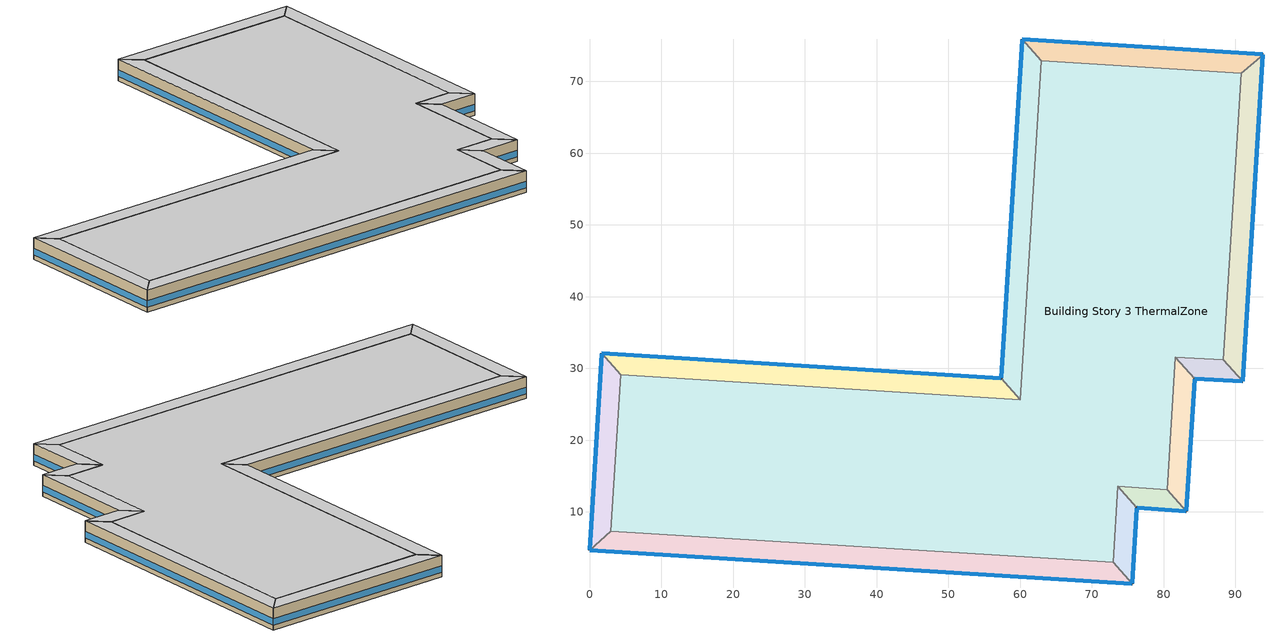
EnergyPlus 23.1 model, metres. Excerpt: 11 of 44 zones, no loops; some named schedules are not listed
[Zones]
Building Story 3 ThermalZone
 floor adiabatic (Typical Interior Floor): 90.86,71.1 88.35,31.19 81.66,31.53 80.51,13.11 73.64,13.55 72.97,3 3,7.31 4.32,29.1 60.01,25.66 62.93,72.85 z7.2
 wall adiabatic (Typical Interior Wall): 88.35,31.19 90.86,71.1 62.93,72.85 60.01,25.66 4.32,29.1 3,7.31 72.97,3 73.64,13.55 80.51,13.11 81.66,31.53 88.35,31.19 z7.2:10.8
 ceiling adiabatic (Typical Interior Ceiling): 62.93,72.85 60.01,25.66 4.32,29.1 3,7.31 72.97,3 73.64,13.55 80.51,13.11 81.66,31.53 88.35,31.19 90.86,71.1 z10.8
Building Story 3 ThermalZone 1
 floor adiabatic (Typical Interior Floor): 93.86,73.74 91.02,28.21 88.35,31.19 90.86,71.1 z7.2
 wall outside (Typical Insulated Steel Framed Exterior Wall R-12.99): 91.02,28.21 93.86,73.74 z7.2:10.8
 wall adiabatic (Typical Interior Wall): 93.86,73.74 90.86,71.1 88.35,31.19 91.02,28.21 z7.2:10.8
 window (U 0.55 SHGC 0.25): 91.02,28.24 93.86,73.72 z7.96:9.04
 ceiling adiabatic (Typical Interior Ceiling): 90.86,71.1 88.35,31.19 91.02,28.21 93.86,73.74 z10.8
Building Story 3 ThermalZone 10
 floor adiabatic (Typical Interior Ceiling): 60.29,75.85 93.86,73.74 90.86,71.1 62.93,72.85 z7.2
 wall outside (Typical Insulated Steel Framed Exterior Wall R-12.99): 93.86,73.74 60.29,75.85 z7.2:10.8
 wall adiabatic (Typical Interior Wall): 60.29,75.85 62.93,72.85 90.86,71.1 93.86,73.74 z7.2:10.8
 window (U 0.55 SHGC 0.25): 93.84,73.75 60.31,75.85 z7.96:9.04
 ceiling adiabatic (Typical Interior Ceiling): 62.93,72.85 90.86,71.1 93.86,73.74 60.29,75.85 z10.8
Building Story 3 ThermalZone 2
 floor adiabatic (Typical Interior Floor): 91.02,28.21 84.32,28.54 81.66,31.53 88.35,31.19 z7.2
 wall outside (Typical Insulated Steel Framed Exterior Wall R-12.99): 84.32,28.54 91.02,28.21 z7.2:10.8
 wall adiabatic (Typical Interior Wall): 91.02,28.21 88.35,31.19 81.66,31.53 84.32,28.54 z7.2:10.8
 window (U 0.55 SHGC 0.25): 84.34,28.54 90.99,28.21 z7.96:9.05
 ceiling adiabatic (Typical Interior Ceiling): 88.35,31.19 81.66,31.53 84.32,28.54 91.02,28.21 z10.8
Building Story 3 ThermalZone 3
 floor adiabatic (Typical Interior Ceiling): 84.32,28.54 83.15,10.11 80.51,13.11 81.66,31.53 z7.2
 wall outside (Typical Insulated Steel Framed Exterior Wall R-12.99): 83.15,10.11 84.32,28.54 z7.2:10.8
 wall adiabatic (Typical Interior Wall): 84.32,28.54 81.66,31.53 80.51,13.11 83.15,10.11 z7.2:10.8
 window (U 0.55 SHGC 0.25): 83.15,10.13 84.32,28.52 z7.96:9.04
 ceiling adiabatic (Typical Interior Ceiling): 81.66,31.53 80.51,13.11 83.15,10.11 84.32,28.54 z10.8
Building Story 3 ThermalZone 4
 floor adiabatic (Typical Interior Ceiling): 83.15,10.11 76.28,10.55 73.64,13.55 80.51,13.11 z7.2
 wall outside (Typical Insulated Steel Framed Exterior Wall R-12.99): 76.28,10.55 83.15,10.11 z7.2:10.8
 wall adiabatic (Typical Interior Wall): 83.15,10.11 80.51,13.11 73.64,13.55 76.28,10.55 z7.2:10.8
 window (U 0.55 SHGC 0.25): 76.31,10.55 83.12,10.11 z7.96:9.05
 ceiling adiabatic (Typical Interior Ceiling): 80.51,13.11 73.64,13.55 76.28,10.55 83.15,10.11 z10.8
Building Story 3 ThermalZone 5
 floor adiabatic (Typical Interior Ceiling): 76.28,10.55 75.61,0 72.97,3 73.64,13.55 z7.2
 wall outside (Typical Insulated Steel Framed Exterior Wall R-12.99): 75.61,0 76.28,10.55 z7.2:10.8
 wall adiabatic (Typical Interior Wall): 76.28,10.55 73.64,13.55 72.97,3 75.61,0 z7.2:10.8
 window (U 0.55 SHGC 0.25): 75.61,0.03 76.28,10.53 z7.96:9.05
 ceiling adiabatic (Typical Interior Ceiling): 73.64,13.55 72.97,3 75.61,0 76.28,10.55 z10.8
Building Story 3 ThermalZone 6
 floor adiabatic (Typical Interior Ceiling): 75.61,0 0,4.66 3,7.31 72.97,3 z7.2
 wall outside (Typical Insulated Steel Framed Exterior Wall R-12.99): 0,4.66 75.61,0 z7.2:10.8
 wall adiabatic (Typical Interior Wall): 75.61,0 72.97,3 3,7.31 0,4.66 z7.2:10.8
 window (U 0.55 SHGC 0.25): 0.03,4.66 75.59,0 z7.96:9.04
 ceiling adiabatic (Typical Interior Ceiling): 72.97,3 3,7.31 0,4.66 75.61,0 z10.8
Building Story 3 ThermalZone 7
 floor adiabatic (Typical Interior Ceiling): 0,4.66 1.67,32.1 4.32,29.1 3,7.31 z7.2
 wall outside (Typical Insulated Steel Framed Exterior Wall R-12.99): 1.67,32.1 0,4.66 z7.2:10.8
 wall adiabatic (Typical Interior Wall): 0,4.66 3,7.31 4.32,29.1 1.67,32.1 z7.2:10.8
 window (U 0.55 SHGC 0.25): 1.67,32.07 0,4.69 z7.96:9.04
 ceiling adiabatic (Typical Interior Ceiling): 3,7.31 4.32,29.1 1.67,32.1 0,4.66 z10.8
Building Story 3 ThermalZone 8
 floor adiabatic (Typical Interior Ceiling): 1.67,32.1 57.36,28.65 60.01,25.66 4.32,29.1 z7.2
 wall outside (Typical Insulated Steel Framed Exterior Wall R-12.99): 57.36,28.65 1.67,32.1 z7.2:10.8
 wall adiabatic (Typical Interior Wall): 1.67,32.1 4.32,29.1 60.01,25.66 57.36,28.65 z7.2:10.8
 window (U 0.55 SHGC 0.25): 57.33,28.66 1.7,32.09 z7.96:9.04
 ceiling adiabatic (Typical Interior Ceiling): 4.32,29.1 60.01,25.66 57.36,28.65 1.67,32.1 z10.8
Building Story 3 ThermalZone 9
 floor adiabatic (Typical Interior Ceiling): 57.36,28.65 60.29,75.85 62.93,72.85 60.01,25.66 z7.2
 wall outside (Typical Insulated Steel Framed Exterior Wall R-12.99): 60.29,75.85 57.36,28.65 z7.2:10.8
 wall adiabatic (Typical Interior Wall): 57.36,28.65 60.01,25.66 62.93,72.85 60.29,75.85 z7.2:10.8
 window (U 0.55 SHGC 0.25): 60.29,75.83 57.36,28.68 z7.96:9.04
 ceiling adiabatic (Typical Interior Ceiling): 60.01,25.66 62.93,72.85 60.29,75.85 57.36,28.65 z10.8
[Building]
bld_31: Terrain=City
[Site:Location]
Jack Northrop Fld H_CA_USA: Latitude {deg}=41.3149; Longitude {deg}=-105.578; Time Zone {hr}=-8; Elevation {m}=21
[Site:GroundTemperature:FCfactorMethod]
18.8, 14.3, 13.6, 13.2, 13.3, 12.6, 15.3, 15.6, 17.7, 19.4, 19.7, 18.5
[Site:WaterMainsTemperature]
Calculation Method=Correlation; Annual Average Outdoor Air Temperature {C}=8.96667; Maximum Difference In Monthly Average Outdoor Air Temperatures {deltaC}=26.2
[SizingPeriod:DesignDay] Day of Month=21; Dry-Bulb Temperature Range Modifier Type=DefaultMultipliers; Humidity Condition Type=Wetbulb; Barometric Pressure {Pa}=98769; Rain Indicator=No; Snow Indicator=No; Daylight Saving Time Indicator=No; Begin Environment Reset Mode=FullResetAtBeginEnvironment
Name | Month | Day Type | Maximum Dry-Bulb Temperature {C} | Daily Dry-Bulb Temperature Range {deltaC} | Wetbulb or DewPoint at Maximum Dry-Bulb {C} | Wind Speed {m/s} | Wind Direction {deg} | Solar Model Indicator | ASHRAE Clear Sky Optical Depth for Beam Irradiance (taub) | ASHRAE Clear Sky Optical Depth for Diffuse Irradiance (taud) | Sky Clearness
Buffalo Niagara Intl Ap Ann Clg .4% Condns DB=>MWB 1 | 7 | SummerDesignDay | 30.3 | 9.3 | 21.8 | 5.7 | 240 | ASHRAETau | 0.462 | 2.001
Buffalo Niagara Intl Ap Ann Clg .4% Condns WB=>MDB 1 | 7 | SummerDesignDay | 27.8 | 9.3 | 23.8 | 5.7 | 240 | ASHRAETau | 0.462 | 2.001
Buffalo Niagara Intl Ap Ann Htg 99.6% Condns DB 1 | 1 | WinterDesignDay | -16.3 | 0 | -16.3 | 5.1 | 270 | ASHRAEClearSky |  |  | 0
[Material] Thermal Absorptance=0.9; Solar Absorptance=0.7
Name | Roughness | Thickness {m} | Conductivity {W/m-K} | Density {kg/m3} | Specific Heat {J/kg-K} | Visible Absorptance
100mm Normalweight concrete floor | MediumRough | 0.1016 | 2.31045 | 2322 | 832.557 | 0.7
25mm Stucco | Smooth | 0.0254 | 0.72 | 1856 | 840 | 0.7
5/8 in. Gypsum Board | MediumSmooth | 0.0159 | 0.16 | 800 | 1090 | 0.7
G01 13mm gypsum board | Smooth | 0.0127 | 0.160031 | 800.001 | 1090.73 | 0.5
Std Wood 6inch 1; Std Wood 6inch 2 | MediumSmooth | 0.15 | 0.12 | 540 | 1210 | 0.7
[Material:NoMass] Roughness=Smooth; Thermal Absorptance=0.9; Solar Absorptance=0.7
Name | Thermal Resistance {m2-K/W} | Visible Absorptance
CP02 CARPET PAD | 0.21648 | 0.8
Typical Insulation R-10.81 | 1.90342 | 0.7
[WindowMaterial:Gas]
Gap_1_W_0_0032: Gas Type=Air; Thickness {m}=0.0032
[WindowMaterial:Glazing] Optical Data Type=SpectralAverage; Infrared Transmittance at Normal Incidence=0; Back Side Infrared Hemispherical Emissivity=0.84; Conductivity {W/m-K}=1; Dirt Correction Factor for Solar and Visible Transmittance=1; Solar Diffusing=No
Name | Thickness {m} | Solar Transmittance at Normal Incidence | Front Side Solar Reflectance at Normal Incidence | Back Side Solar Reflectance at Normal Incidence | Visible Transmittance at Normal Incidence | Front Side Visible Reflectance at Normal Incidence | Back Side Visible Reflectance at Normal Incidence | Front Side Infrared Hemispherical Emissivity
Glass_2022F_LayerAvg | 0.0039 | 0.355897 | 0.394095 | 0.265645 | 0.677694 | 0.042734 | 0.05547 | 0.046
Glass_2175_LayerAvg | 0.0086 | 0.167758 | 0.217606 | 0.437978 | 0.416044 | 0.078729 | 0.10654 | 0.84
[Construction]
InteriorFurnishings 1: Std Wood 6inch 1
InteriorFurnishings 2: Std Wood 6inch 2
Typical Insulated Steel Framed Exterior Wall R-12.99: 25mm Stucco, 5/8 in. Gypsum Board, Typical Insulation R-10.81, 5/8 in. Gypsum Board
Typical Interior Ceiling: CP02 CARPET PAD, 100mm Normalweight concrete floor
Typical Interior Floor: 100mm Normalweight concrete floor, CP02 CARPET PAD
Typical Interior Wall: G01 13mm gypsum board, G01 13mm gypsum board
U 0.55 SHGC 0.25: Glass_2175_LayerAvg, Gap_1_W_0_0032, Glass_2022F_LayerAvg
[Zone] Multiplier=1; Part of Total Floor Area=Yes
Building Story 3 ThermalZone; Building Story 3 ThermalZone 1; Building Story 3 ThermalZone 10; Building Story 3 ThermalZone 2; Building Story 3 ThermalZone 3; Building Story 3 ThermalZone 4; Building Story 3 ThermalZone 5; Building Story 3 ThermalZone 6; Building Story 3 ThermalZone 7; Building Story 3 ThermalZone 8; Building Story 3 ThermalZone 9
[Space] Space Type=Story Mid2 Blended Space Type
Name | Zone
Building Story 3 Space | Building Story 3 ThermalZone
Building Story 3 Space 1 | Building Story 3 ThermalZone 1
Building Story 3 Space 10 | Building Story 3 ThermalZone 10
Building Story 3 Space 2 | Building Story 3 ThermalZone 2
Building Story 3 Space 3 | Building Story 3 ThermalZone 3
Building Story 3 Space 4 | Building Story 3 ThermalZone 4
Building Story 3 Space 5 | Building Story 3 ThermalZone 5
Building Story 3 Space 6 | Building Story 3 ThermalZone 6
Building Story 3 Space 7 | Building Story 3 ThermalZone 7
Building Story 3 Space 8 | Building Story 3 ThermalZone 8
Building Story 3 Space 9 | Building Story 3 ThermalZone 9
[SpaceList]
Story Mid2 Blended Space Type: Building Story 3 Space 10, Building Story 3 Space 5, Building Story 3 Space 8, Building Story 3 Space 6, Building Story 3 Space 7, Building Story 3 Space 4, Building Story 3 Space 2, Building Story 3 Space 3, Building Story 3 Space 1, Building Story 3 Space 9, Building Story 3 Space
[InternalMass]
Name | Construction | Zone or ZoneList | Space or SpaceList | Surface Area {m2}
Building Story 3 Space 10 Office WholeBuilding - Lg Office A  - Story Mid2 Mass; Building Story 3 Space 10 Office WholeBuilding - Lg Office C  - Story Mid2 Mass | InteriorFurnishings 1 | Building Story 3 ThermalZone 10 | Building Story 3 Space 10 | 7.89431
Building Story 3 Space 5 Office WholeBuilding - Lg Office A  - Story Mid2 Mass; Building Story 3 Space 5 Office WholeBuilding - Lg Office C  - Story Mid2 Mass | InteriorFurnishings 1 | Building Story 3 ThermalZone 5 | Building Story 3 Space 5 | 2.71019
Building Story 3 Space 8 Office WholeBuilding - Lg Office A  - Story Mid2 Mass; Building Story 3 Space 8 Office WholeBuilding - Lg Office C  - Story Mid2 Mass | InteriorFurnishings 1 | Building Story 3 ThermalZone 8 | Building Story 3 Space 8 | 14.2918
Building Story 3 Space 6 Office WholeBuilding - Lg Office A  - Story Mid2 Mass; Building Story 3 Space 6 Office WholeBuilding - Lg Office C  - Story Mid2 Mass | InteriorFurnishings 1 | Building Story 3 ThermalZone 6 | Building Story 3 Space 6 | 18.6968
Building Story 3 Space 7 Office WholeBuilding - Lg Office A  - Story Mid2 Mass; Building Story 3 Space 7 Office WholeBuilding - Lg Office C  - Story Mid2 Mass | InteriorFurnishings 1 | Building Story 3 ThermalZone 7 | Building Story 3 Space 7 | 6.31665
Building Story 3 Space 4 Office WholeBuilding - Lg Office A  - Story Mid2 Mass; Building Story 3 Space 4 Office WholeBuilding - Lg Office C  - Story Mid2 Mass | InteriorFurnishings 1 | Building Story 3 ThermalZone 4 | Building Story 3 Space 4 | 1.76191
Building Story 3 Space 2 Office WholeBuilding - Lg Office A  - Story Mid2 Mass; Building Story 3 Space 2 Office WholeBuilding - Lg Office C  - Story Mid2 Mass | InteriorFurnishings 1 | Building Story 3 ThermalZone 2 | Building Story 3 Space 2 | 1.72941
Building Story 3 Space 3 Office WholeBuilding - Lg Office A  - Story Mid2 Mass; Building Story 3 Space 3 Office WholeBuilding - Lg Office C  - Story Mid2 Mass | InteriorFurnishings 1 | Building Story 3 ThermalZone 3 | Building Story 3 Space 3 | 4.74271
Building Story 3 Space 1 Office WholeBuilding - Lg Office A  - Story Mid2 Mass; Building Story 3 Space 1 Office WholeBuilding - Lg Office C  - Story Mid2 Mass | InteriorFurnishings 1 | Building Story 3 ThermalZone 1 | Building Story 3 Space 1 | 11.0029
Building Story 3 Space 9 Office WholeBuilding - Lg Office A  - Story Mid2 Mass; Building Story 3 Space 9 Office WholeBuilding - Lg Office C  - Story Mid2 Mass | InteriorFurnishings 1 | Building Story 3 ThermalZone 9 | Building Story 3 Space 9 | 12.115
Building Story 3 Space Office WholeBuilding - Lg Office A  - Story Mid2 Mass; Building Story 3 Space Office WholeBuilding - Lg Office C  - Story Mid2 Mass | InteriorFurnishings 1 | Building Story 3 ThermalZone | Building Story 3 Space | 260.986
Building Story 3 Space 10 Office WholeBuilding - Lg Office A end_a - Story Mid2 Mass; Building Story 3 Space 10 Office WholeBuilding - Lg Office C end_a - Story Mid2 Mass | InteriorFurnishings 1 | Building Story 3 ThermalZone 10 | Building Story 3 Space 10 | 0.964309
Building Story 3 Space 5 Office WholeBuilding - Lg Office A end_a - Story Mid2 Mass; Building Story 3 Space 5 Office WholeBuilding - Lg Office C end_a - Story Mid2 Mass | InteriorFurnishings 1 | Building Story 3 ThermalZone 5 | Building Story 3 Space 5 | 0.331057
Building Story 3 Space 8 Office WholeBuilding - Lg Office A end_a - Story Mid2 Mass; Building Story 3 Space 8 Office WholeBuilding - Lg Office C end_a - Story Mid2 Mass | InteriorFurnishings 1 | Building Story 3 ThermalZone 8 | Building Story 3 Space 8 | 1.74578
Building Story 3 Space 6 Office WholeBuilding - Lg Office A end_a - Story Mid2 Mass; Building Story 3 Space 6 Office WholeBuilding - Lg Office C end_a - Story Mid2 Mass | InteriorFurnishings 1 | Building Story 3 ThermalZone 6 | Building Story 3 Space 6 | 2.28386
Building Story 3 Space 7 Office WholeBuilding - Lg Office A end_a - Story Mid2 Mass; Building Story 3 Space 7 Office WholeBuilding - Lg Office C end_a - Story Mid2 Mass | InteriorFurnishings 1 | Building Story 3 ThermalZone 7 | Building Story 3 Space 7 | 0.771594
Building Story 3 Space 4 Office WholeBuilding - Lg Office A end_a - Story Mid2 Mass; Building Story 3 Space 4 Office WholeBuilding - Lg Office C end_a - Story Mid2 Mass | InteriorFurnishings 1 | Building Story 3 ThermalZone 4 | Building Story 3 Space 4 | 0.215222
Building Story 3 Space 2 Office WholeBuilding - Lg Office A end_a - Story Mid2 Mass; Building Story 3 Space 2 Office WholeBuilding - Lg Office C end_a - Story Mid2 Mass | InteriorFurnishings 1 | Building Story 3 ThermalZone 2 | Building Story 3 Space 2 | 0.211252
Building Story 3 Space 3 Office WholeBuilding - Lg Office A end_a - Story Mid2 Mass; Building Story 3 Space 3 Office WholeBuilding - Lg Office C end_a - Story Mid2 Mass | InteriorFurnishings 1 | Building Story 3 ThermalZone 3 | Building Story 3 Space 3 | 0.579334
Building Story 3 Space 1 Office WholeBuilding - Lg Office A end_a - Story Mid2 Mass; Building Story 3 Space 1 Office WholeBuilding - Lg Office C end_a - Story Mid2 Mass | InteriorFurnishings 1 | Building Story 3 ThermalZone 1 | Building Story 3 Space 1 | 1.34403
Building Story 3 Space 9 Office WholeBuilding - Lg Office A end_a - Story Mid2 Mass; Building Story 3 Space 9 Office WholeBuilding - Lg Office C end_a - Story Mid2 Mass | InteriorFurnishings 1 | Building Story 3 ThermalZone 9 | Building Story 3 Space 9 | 1.47988
Building Story 3 Space Office WholeBuilding - Lg Office A end_a - Story Mid2 Mass; Building Story 3 Space Office WholeBuilding - Lg Office C end_a - Story Mid2 Mass | InteriorFurnishings 1 | Building Story 3 ThermalZone | Building Story 3 Space | 31.8801
Building Story 3 Space 10 Office WholeBuilding - Lg Office B  - Story Mid2 Mass | InteriorFurnishings 1 | Building Story 3 ThermalZone 10 | Building Story 3 Space 10 | 70.8678
Building Story 3 Space 5 Office WholeBuilding - Lg Office B  - Story Mid2 Mass | InteriorFurnishings 1 | Building Story 3 ThermalZone 5 | Building Story 3 Space 5 | 24.3296
Building Story 3 Space 8 Office WholeBuilding - Lg Office B  - Story Mid2 Mass | InteriorFurnishings 1 | Building Story 3 ThermalZone 8 | Building Story 3 Space 8 | 128.299
Building Story 3 Space 6 Office WholeBuilding - Lg Office B  - Story Mid2 Mass | InteriorFurnishings 1 | Building Story 3 ThermalZone 6 | Building Story 3 Space 6 | 167.843
Building Story 3 Space 7 Office WholeBuilding - Lg Office B  - Story Mid2 Mass | InteriorFurnishings 1 | Building Story 3 ThermalZone 7 | Building Story 3 Space 7 | 56.7051
Building Story 3 Space 4 Office WholeBuilding - Lg Office B  - Story Mid2 Mass | InteriorFurnishings 1 | Building Story 3 ThermalZone 4 | Building Story 3 Space 4 | 15.8168
Building Story 3 Space 2 Office WholeBuilding - Lg Office B  - Story Mid2 Mass | InteriorFurnishings 1 | Building Story 3 ThermalZone 2 | Building Story 3 Space 2 | 15.5251
Building Story 3 Space 3 Office WholeBuilding - Lg Office B  - Story Mid2 Mass | InteriorFurnishings 1 | Building Story 3 ThermalZone 3 | Building Story 3 Space 3 | 42.5757
Building Story 3 Space 1 Office WholeBuilding - Lg Office B  - Story Mid2 Mass | InteriorFurnishings 1 | Building Story 3 ThermalZone 1 | Building Story 3 Space 1 | 98.7741
Building Story 3 Space 9 Office WholeBuilding - Lg Office B  - Story Mid2 Mass | InteriorFurnishings 1 | Building Story 3 ThermalZone 9 | Building Story 3 Space 9 | 108.757
Building Story 3 Space Office WholeBuilding - Lg Office B  - Story Mid2 Mass | InteriorFurnishings 1 | Building Story 3 ThermalZone | Building Story 3 Space | 2342.89
Building Story 3 Space 10 Office WholeBuilding - Lg Office B end_a - Story Mid2 Mass | InteriorFurnishings 1 | Building Story 3 ThermalZone 10 | Building Story 3 Space 10 | 8.65667
Building Story 3 Space 5 Office WholeBuilding - Lg Office B end_a - Story Mid2 Mass | InteriorFurnishings 1 | Building Story 3 ThermalZone 5 | Building Story 3 Space 5 | 2.97192
Building Story 3 Space 8 Office WholeBuilding - Lg Office B end_a - Story Mid2 Mass | InteriorFurnishings 1 | Building Story 3 ThermalZone 8 | Building Story 3 Space 8 | 15.672
Building Story 3 Space 6 Office WholeBuilding - Lg Office B end_a - Story Mid2 Mass | InteriorFurnishings 1 | Building Story 3 ThermalZone 6 | Building Story 3 Space 6 | 20.5024
Building Story 3 Space 7 Office WholeBuilding - Lg Office B end_a - Story Mid2 Mass | InteriorFurnishings 1 | Building Story 3 ThermalZone 7 | Building Story 3 Space 7 | 6.92666
Building Story 3 Space 4 Office WholeBuilding - Lg Office B end_a - Story Mid2 Mass | InteriorFurnishings 1 | Building Story 3 ThermalZone 4 | Building Story 3 Space 4 | 1.93206
Building Story 3 Space 2 Office WholeBuilding - Lg Office B end_a - Story Mid2 Mass | InteriorFurnishings 1 | Building Story 3 ThermalZone 2 | Building Story 3 Space 2 | 1.89643
Building Story 3 Space 3 Office WholeBuilding - Lg Office B end_a - Story Mid2 Mass | InteriorFurnishings 1 | Building Story 3 ThermalZone 3 | Building Story 3 Space 3 | 5.20072
Building Story 3 Space 1 Office WholeBuilding - Lg Office B end_a - Story Mid2 Mass | InteriorFurnishings 1 | Building Story 3 ThermalZone 1 | Building Story 3 Space 1 | 12.0655
Building Story 3 Space 9 Office WholeBuilding - Lg Office B end_a - Story Mid2 Mass | InteriorFurnishings 1 | Building Story 3 ThermalZone 9 | Building Story 3 Space 9 | 13.285
Building Story 3 Space Office WholeBuilding - Lg Office B end_a - Story Mid2 Mass | InteriorFurnishings 1 | Building Story 3 ThermalZone | Building Story 3 Space | 286.19
Building Story 3 Space 10 SecondarySchool Classroom A  - Story Mid2 Mass; Building Story 3 Space 10 SecondarySchool Classroom C  - Story Mid2 Mass | InteriorFurnishings 1 | Building Story 3 ThermalZone 10 | Building Story 3 Space 10 | 19.4912
Building Story 3 Space 5 SecondarySchool Classroom A  - Story Mid2 Mass; Building Story 3 Space 5 SecondarySchool Classroom C  - Story Mid2 Mass | InteriorFurnishings 1 | Building Story 3 ThermalZone 5 | Building Story 3 Space 5 | 6.69153
Building Story 3 Space 8 SecondarySchool Classroom A  - Story Mid2 Mass; Building Story 3 Space 8 SecondarySchool Classroom C  - Story Mid2 Mass | InteriorFurnishings 1 | Building Story 3 ThermalZone 8 | Building Story 3 Space 8 | 35.2869
Building Story 3 Space 6 SecondarySchool Classroom A  - Story Mid2 Mass; Building Story 3 Space 6 SecondarySchool Classroom C  - Story Mid2 Mass | InteriorFurnishings 1 | Building Story 3 ThermalZone 6 | Building Story 3 Space 6 | 46.1628
Building Story 3 Space 7 SecondarySchool Classroom A  - Story Mid2 Mass; Building Story 3 Space 7 SecondarySchool Classroom C  - Story Mid2 Mass | InteriorFurnishings 1 | Building Story 3 ThermalZone 7 | Building Story 3 Space 7 | 15.596
Building Story 3 Space 4 SecondarySchool Classroom A  - Story Mid2 Mass; Building Story 3 Space 4 SecondarySchool Classroom C  - Story Mid2 Mass | InteriorFurnishings 1 | Building Story 3 ThermalZone 4 | Building Story 3 Space 4 | 4.3502
Building Story 3 Space 2 SecondarySchool Classroom A  - Story Mid2 Mass; Building Story 3 Space 2 SecondarySchool Classroom C  - Story Mid2 Mass | InteriorFurnishings 1 | Building Story 3 ThermalZone 2 | Building Story 3 Space 2 | 4.26996
Building Story 3 Space 3 SecondarySchool Classroom A  - Story Mid2 Mass; Building Story 3 Space 3 SecondarySchool Classroom C  - Story Mid2 Mass | InteriorFurnishings 1 | Building Story 3 ThermalZone 3 | Building Story 3 Space 3 | 11.7099
Building Story 3 Space 1 SecondarySchool Classroom A  - Story Mid2 Mass; Building Story 3 Space 1 SecondarySchool Classroom C  - Story Mid2 Mass | InteriorFurnishings 1 | Building Story 3 ThermalZone 1 | Building Story 3 Space 1 | 27.1665
Building Story 3 Space 9 SecondarySchool Classroom A  - Story Mid2 Mass; Building Story 3 Space 9 SecondarySchool Classroom C  - Story Mid2 Mass | InteriorFurnishings 1 | Building Story 3 ThermalZone 9 | Building Story 3 Space 9 | 29.9122
Building Story 3 Space SecondarySchool Classroom A  - Story Mid2 Mass; Building Story 3 Space SecondarySchool Classroom C  - Story Mid2 Mass | InteriorFurnishings 1 | Building Story 3 ThermalZone | Building Story 3 Space | 644.381
Building Story 3 Space 10 SecondarySchool Classroom A end_b - Story Mid2 Mass; Building Story 3 Space 10 SecondarySchool Classroom C end_b - Story Mid2 Mass | InteriorFurnishings 1 | Building Story 3 ThermalZone 10 | Building Story 3 Space 10 | 3.10413
Building Story 3 Space 5 SecondarySchool Classroom A end_b - Story Mid2 Mass; Building Story 3 Space 5 SecondarySchool Classroom C end_b - Story Mid2 Mass | InteriorFurnishings 1 | Building Story 3 ThermalZone 5 | Building Story 3 Space 5 | 1.06568
Building Story 3 Space 8 SecondarySchool Classroom A end_b - Story Mid2 Mass; Building Story 3 Space 8 SecondarySchool Classroom C end_b - Story Mid2 Mass | InteriorFurnishings 1 | Building Story 3 ThermalZone 8 | Building Story 3 Space 8 | 5.61972
Building Story 3 Space 6 SecondarySchool Classroom A end_b - Story Mid2 Mass; Building Story 3 Space 6 SecondarySchool Classroom C end_b - Story Mid2 Mass | InteriorFurnishings 1 | Building Story 3 ThermalZone 6 | Building Story 3 Space 6 | 7.3518
Building Story 3 Space 7 SecondarySchool Classroom A end_b - Story Mid2 Mass; Building Story 3 Space 7 SecondarySchool Classroom C end_b - Story Mid2 Mass | InteriorFurnishings 1 | Building Story 3 ThermalZone 7 | Building Story 3 Space 7 | 2.48378
Building Story 3 Space 4 SecondarySchool Classroom A end_b - Story Mid2 Mass; Building Story 3 Space 4 SecondarySchool Classroom C end_b - Story Mid2 Mass | InteriorFurnishings 1 | Building Story 3 ThermalZone 4 | Building Story 3 Space 4 | 0.692805
Building Story 3 Space 2 SecondarySchool Classroom A end_b - Story Mid2 Mass; Building Story 3 Space 2 SecondarySchool Classroom C end_b - Story Mid2 Mass | InteriorFurnishings 1 | Building Story 3 ThermalZone 2 | Building Story 3 Space 2 | 0.680026
Building Story 3 Space 3 SecondarySchool Classroom A end_b - Story Mid2 Mass; Building Story 3 Space 3 SecondarySchool Classroom C end_b - Story Mid2 Mass | InteriorFurnishings 1 | Building Story 3 ThermalZone 3 | Building Story 3 Space 3 | 1.86489
Building Story 3 Space 1 SecondarySchool Classroom A end_b - Story Mid2 Mass; Building Story 3 Space 1 SecondarySchool Classroom C end_b - Story Mid2 Mass | InteriorFurnishings 1 | Building Story 3 ThermalZone 1 | Building Story 3 Space 1 | 4.32648
Building Story 3 Space 9 SecondarySchool Classroom A end_b - Story Mid2 Mass; Building Story 3 Space 9 SecondarySchool Classroom C end_b - Story Mid2 Mass | InteriorFurnishings 1 | Building Story 3 ThermalZone 9 | Building Story 3 Space 9 | 4.76376
Building Story 3 Space SecondarySchool Classroom A end_b - Story Mid2 Mass; Building Story 3 Space SecondarySchool Classroom C end_b - Story Mid2 Mass | InteriorFurnishings 1 | Building Story 3 ThermalZone | Building Story 3 Space | 102.623
Building Story 3 Space 10 SecondarySchool Corridor B  - Story Mid2 Mass | InteriorFurnishings 1 | Building Story 3 ThermalZone 10 | Building Story 3 Space 10 | 27.4838
Building Story 3 Space 5 SecondarySchool Corridor B  - Story Mid2 Mass | InteriorFurnishings 1 | Building Story 3 ThermalZone 5 | Building Story 3 Space 5 | 9.43547
Building Story 3 Space 8 SecondarySchool Corridor B  - Story Mid2 Mass | InteriorFurnishings 1 | Building Story 3 ThermalZone 8 | Building Story 3 Space 8 | 49.7567
Building Story 3 Space 6 SecondarySchool Corridor B  - Story Mid2 Mass | InteriorFurnishings 1 | Building Story 3 ThermalZone 6 | Building Story 3 Space 6 | 65.0925
Building Story 3 Space 7 SecondarySchool Corridor B  - Story Mid2 Mass | InteriorFurnishings 1 | Building Story 3 ThermalZone 7 | Building Story 3 Space 7 | 21.9913
Building Story 3 Space 4 SecondarySchool Corridor B  - Story Mid2 Mass | InteriorFurnishings 1 | Building Story 3 ThermalZone 4 | Building Story 3 Space 4 | 6.13406
Building Story 3 Space 2 SecondarySchool Corridor B  - Story Mid2 Mass | InteriorFurnishings 1 | Building Story 3 ThermalZone 2 | Building Story 3 Space 2 | 6.02091
Building Story 3 Space 3 SecondarySchool Corridor B  - Story Mid2 Mass | InteriorFurnishings 1 | Building Story 3 ThermalZone 3 | Building Story 3 Space 3 | 16.5116
Building Story 3 Space 1 SecondarySchool Corridor B  - Story Mid2 Mass | InteriorFurnishings 1 | Building Story 3 ThermalZone 1 | Building Story 3 Space 1 | 38.3064
Building Story 3 Space 9 SecondarySchool Corridor B  - Story Mid2 Mass | InteriorFurnishings 1 | Building Story 3 ThermalZone 9 | Building Story 3 Space 9 | 42.1781
Building Story 3 Space SecondarySchool Corridor B  - Story Mid2 Mass | InteriorFurnishings 1 | Building Story 3 ThermalZone | Building Story 3 Space | 908.617
Building Story 3 Space 10 SecondarySchool Corridor B end_b - Story Mid2 Mass | InteriorFurnishings 1 | Building Story 3 ThermalZone 10 | Building Story 3 Space 10 | 4.37702
Building Story 3 Space 5 SecondarySchool Corridor B end_b - Story Mid2 Mass | InteriorFurnishings 1 | Building Story 3 ThermalZone 5 | Building Story 3 Space 5 | 1.50267
Building Story 3 Space 8 SecondarySchool Corridor B end_b - Story Mid2 Mass | InteriorFurnishings 1 | Building Story 3 ThermalZone 8 | Building Story 3 Space 8 | 7.92415
Building Story 3 Space 6 SecondarySchool Corridor B end_b - Story Mid2 Mass | InteriorFurnishings 1 | Building Story 3 ThermalZone 6 | Building Story 3 Space 6 | 10.3665
Building Story 3 Space 7 SecondarySchool Corridor B end_b - Story Mid2 Mass | InteriorFurnishings 1 | Building Story 3 ThermalZone 7 | Building Story 3 Space 7 | 3.50229
Building Story 3 Space 4 SecondarySchool Corridor B end_b - Story Mid2 Mass | InteriorFurnishings 1 | Building Story 3 ThermalZone 4 | Building Story 3 Space 4 | 0.976898
Building Story 3 Space 2 SecondarySchool Corridor B end_b - Story Mid2 Mass | InteriorFurnishings 1 | Building Story 3 ThermalZone 2 | Building Story 3 Space 2 | 0.958879
Building Story 3 Space 3 SecondarySchool Corridor B end_b - Story Mid2 Mass | InteriorFurnishings 1 | Building Story 3 ThermalZone 3 | Building Story 3 Space 3 | 2.62961
Building Story 3 Space 1 SecondarySchool Corridor B end_b - Story Mid2 Mass | InteriorFurnishings 1 | Building Story 3 ThermalZone 1 | Building Story 3 Space 1 | 6.1006
Building Story 3 Space 9 SecondarySchool Corridor B end_b - Story Mid2 Mass | InteriorFurnishings 1 | Building Story 3 ThermalZone 9 | Building Story 3 Space 9 | 6.7172
Building Story 3 Space SecondarySchool Corridor B end_b - Story Mid2 Mass | InteriorFurnishings 1 | Building Story 3 ThermalZone | Building Story 3 Space | 144.705
Building Story 3 Space Mass | InteriorFurnishings 2 | Building Story 3 ThermalZone | Building Story 3 Space | 5762.14
Building Story 3 Space 1 Mass | InteriorFurnishings 2 | Building Story 3 ThermalZone 1 | Building Story 3 Space 1 | 242.926
Building Story 3 Space 10 Mass | InteriorFurnishings 2 | Building Story 3 ThermalZone 10 | Building Story 3 Space 10 | 174.293
Building Story 3 Space 2 Mass | InteriorFurnishings 2 | Building Story 3 ThermalZone 2 | Building Story 3 Space 2 | 38.1826
Building Story 3 Space 3 Mass | InteriorFurnishings 2 | Building Story 3 ThermalZone 3 | Building Story 3 Space 3 | 104.711
Building Story 3 Space 4 Mass | InteriorFurnishings 2 | Building Story 3 ThermalZone 4 | Building Story 3 Space 4 | 38.9002
Building Story 3 Space 5 Mass | InteriorFurnishings 2 | Building Story 3 ThermalZone 5 | Building Story 3 Space 5 | 59.8366
Building Story 3 Space 6 Mass | InteriorFurnishings 2 | Building Story 3 ThermalZone 6 | Building Story 3 Space 6 | 412.795
Building Story 3 Space 7 Mass | InteriorFurnishings 2 | Building Story 3 ThermalZone 7 | Building Story 3 Space 7 | 139.461
Building Story 3 Space 8 Mass | InteriorFurnishings 2 | Building Story 3 ThermalZone 8 | Building Story 3 Space 8 | 315.54
Building Story 3 Space 9 Mass | InteriorFurnishings 2 | Building Story 3 ThermalZone 9 | Building Story 3 Space 9 | 267.479
[Lights] Zone or ZoneList or Space or SpaceList=Story Mid2 Blended Space Type; Design Level Calculation Method=Watts/Area; Return Air Fraction=0; Fraction Visible=0.2; Fraction Replaceable=1
Name | Schedule | Watts per Zone Floor Area {W/m2} | Fraction Radiant
Office WholeBuilding - Lg Office Lights 1 | OfficeLarge BLDG_LIGHT_SCH_2013 | 4.92443 | 0.7
SecondarySchool Classroom Lights 2 | SchoolSecondary BLDG_LIGHT_CLASSROOM_SCH_2013 | 3.46067 | 0.37
SecondarySchool Corridor Lights 2 | SchoolSecondary BLDG_LIGHT_CORRIDOR_SCH_2013 | 1.29865 | 0.37
[People] Zone or ZoneList or Space or SpaceList=Story Mid2 Blended Space Type; Number of People Calculation Method=People/Area; Fraction Radiant=0.3; Enable ASHRAE 55 Comfort Warnings=Yes; Mean Radiant Temperature Calculation Type=ZoneAveraged; Work Efficiency Schedule=Work Efficiency Schedule; Clothing Insulation Schedule=Clothing Schedule; Air Velocity Schedule=Air Velocity Schedule; Thermal Comfort Model 1 Type=Fanger
Name | Number of People Schedule | People per Floor Area {person/m2} | Activity Level Schedule
Office WholeBuilding - Lg Office People 1 | OfficeLarge BLDG_OCC_SCH | 0.030027 | OfficeLarge ACTIVITY_SCH
SecondarySchool Classroom People 2 | SchoolSecondary BLDG_OCC_SCH | 0.0976802 | SchoolSecondary ACTIVITY_SCH
[ElectricEquipment] Zone or ZoneList or Space or SpaceList=Story Mid2 Blended Space Type; Design Level Calculation Method=Watts/Area; Fraction Latent=0; Fraction Radiant=0.5; Fraction Lost=0
Name | Schedule | Watts per Zone Floor Area {W/m2}
Office WholeBuilding - Lg Office Elec Equip 1 | OfficeLarge BLDG_EQUIP_SCH | 4.50246
SecondarySchool Classroom Elec Equip 2 | SchoolSecondary BLDG_EQUIP_SCH_2013 | 2.59271
SecondarySchool Corridor Elec Equip 2 | SchoolSecondary BLDG_EQUIP_SCH_2013 | 0.728029
[ZoneInfiltration:DesignFlowRate] Zone or ZoneList or Space or SpaceList=Story Mid2 Blended Space Type; Schedule=Always On Discrete; Design Flow Rate Calculation Method=Flow/ExteriorArea; Constant Term Coefficient=0; Temperature Term Coefficient=0; Velocity Term Coefficient=0.224; Velocity Squared Term Coefficient=0
Name | Flow Rate per Exterior Surface Area {m3/s-m2}
Office WholeBuilding - Lg Office A  - Story Mid2 Infiltration; Office WholeBuilding - Lg Office C  - Story Mid2 Infiltration | 8.49554e-05
Office WholeBuilding - Lg Office A end_a - Story Mid2 Infiltration; Office WholeBuilding - Lg Office C end_a - Story Mid2 Infiltration | 2.0755e-05
Office WholeBuilding - Lg Office B end_a - Story Mid2 Infiltration | 9.31597e-05
SecondarySchool Classroom A  - Story Mid2 Infiltration; SecondarySchool Classroom C  - Story Mid2 Infiltration | 6.51616e-05
SecondarySchool Classroom A end_b - Story Mid2 Infiltration; SecondarySchool Classroom C end_b - Story Mid2 Infiltration | 4.3783e-05
SecondarySchool Corridor B end_b - Story Mid2 Infiltration | 4.71038e-05
[Daylighting:Controls] Lighting Control Type=Stepped; Minimum Input Power Fraction for Continuous or ContinuousOff Dimming Control=0.3; Minimum Light Output Fraction for Continuous or ContinuousOff Dimming Control=0.2; Number of Stepped Control Steps=3; Probability Lighting will be Reset When Needed in Manual Stepped Control=1; Glare Calculation Azimuth Angle of View Direction Clockwise from Zone y-Axis {deg}=-0; Maximum Allowable Discomfort Glare Index=22; Illuminance Setpoint at Reference Point 1 {lux}=377
Name | Zone or Space | Glare Calculation Daylighting Reference Point | Daylighting Reference Point 1 | Fraction of Lights Controlled by Reference Point 1 | Daylighting Reference Point 2 | Fraction of Lights Controlled by Reference Point 2 | Illuminance Setpoint at Reference Point 2 {lux}
Building Story 3 ThermalZone 1 DaylightingControls | Building Story 3 ThermalZone 1 | Building Story 3 Space 1 Daylt Sensor 1 | Building Story 3 Space 1 Daylt Sensor 1 | 0.452 | Building Story 3 Space 1 Daylt Sensor 2 | 0.107 | 377
Building Story 3 ThermalZone 10 DaylightingControls | Building Story 3 ThermalZone 10 | Building Story 3 Space 10 Daylt Sensor 1 | Building Story 3 Space 10 Daylt Sensor 1 | 0.457 | Building Story 3 Space 10 Daylt Sensor 2 | 0.105 | 377
Building Story 3 ThermalZone 3 DaylightingControls | Building Story 3 ThermalZone 3 | Building Story 3 Space 3 Daylt Sensor 1 | Building Story 3 Space 3 Daylt Sensor 1 | 0.437 | Building Story 3 Space 3 Daylt Sensor 2 | 0.103 | 377
Building Story 3 ThermalZone 5 DaylightingControls | Building Story 3 ThermalZone 5 | Building Story 3 Space 5 Daylt Sensor 1 | Building Story 3 Space 5 Daylt Sensor 1 | 0.434
Building Story 3 ThermalZone 6 DaylightingControls | Building Story 3 ThermalZone 6 | Building Story 3 Space 6 Daylt Sensor 1 | Building Story 3 Space 6 Daylt Sensor 1 | 0.449 | Building Story 3 Space 6 Daylt Sensor 2 | 0.109 | 377
Building Story 3 ThermalZone 7 DaylightingControls | Building Story 3 ThermalZone 7 | Building Story 3 Space 7 Daylt Sensor 1 | Building Story 3 Space 7 Daylt Sensor 1 | 0.461 | Building Story 3 Space 7 Daylt Sensor 2 | 0.103 | 377
Building Story 3 ThermalZone 8 DaylightingControls | Building Story 3 ThermalZone 8 | Building Story 3 Space 8 Daylt Sensor 1 | Building Story 3 Space 8 Daylt Sensor 1 | 0.441 | Building Story 3 Space 8 Daylt Sensor 2 | 0.109 | 377
Building Story 3 ThermalZone 9 DaylightingControls | Building Story 3 ThermalZone 9 | Building Story 3 Space 9 Daylt Sensor 1 | Building Story 3 Space 9 Daylt Sensor 1 | 0.441 | Building Story 3 Space 9 Daylt Sensor 2 | 0.108 | 377
[Exterior:Lights] Control Option=AstronomicalClock
Name | Schedule | Design Level {W}
Building Facades | Schedule Ruleset 1 | 1234.92
Main Entries | Schedule Ruleset 2 | 390.408
Other Doors | Schedule Ruleset 2 | 868.657
Parking Areas and Drives | Schedule Ruleset 2 | 15537.1
[Schedule:Day:Interval]
OfficeLarge BLDG_LIGHT_SCH_2013 Wkdy Day: No, 05:00, 0.05, 06:00, 0.1, 07:00, 0.0905601, 08:00, 0.27168, 17:00, 0.815041, 18:00, 0.452801, 20:00, 0.27168, 22:00, 0.18112, 23:00, 0.0905601, 24:00, 0.0452801
OfficeLarge BLDG_LIGHT_SCH_2013 Sat Day: No, 06:00, 0.05, 08:00, 0.0905601, 12:00, 0.27168, 17:00, 0.13584, 19:00, 0.0452801, 24:00, 0.05
OfficeLarge BLDG_LIGHT_SCH_2013 Default: No, 05:00, 0.05, 18:00, 0.0452801, 24:00, 0.05
OfficeLarge BLDG_LIGHT_SCH_2013 Summer Design Day; SchoolSecondary BLDG_LIGHT_CLASSROOM_SCH_2013 Summer Design Day: No, 24:00, 1
OfficeLarge BLDG_LIGHT_SCH_2013 Winter Design Day; SchoolSecondary BLDG_LIGHT_CLASSROOM_SCH_2013 Winter Design Day: No, 24:00, 0
SchoolSecondary BLDG_LIGHT_CLASSROOM_SCH_2013 Wkdy Day: No, 07:00, 0.1773, 08:00, 0.9, 21:00, 0.598291, 24:00, 0.1773
SchoolSecondary BLDG_LIGHT_CLASSROOM_SCH_2013 Wknd Day; SchoolSecondary BLDG_LIGHT_CLASSROOM_SCH_2013 Default: No, 24:00, 0.1773
Schedule Day 103: No, 06:00, 0, 24:00, 1
Schedule Day 104: No, 06:00, 0.7, 24:00, 1
[Schedule:Week:Daily]
OfficeLarge BLDG_LIGHT_SCH_2013 Week Rule - Jan1-Jan3: OfficeLarge BLDG_LIGHT_SCH_2013 Wkdy Day, OfficeLarge BLDG_LIGHT_SCH_2013 Wkdy Day, OfficeLarge BLDG_LIGHT_SCH_2013 Wkdy Day, OfficeLarge BLDG_LIGHT_SCH_2013 Wkdy Day, OfficeLarge BLDG_LIGHT_SCH_2013 Wkdy Day, OfficeLarge BLDG_LIGHT_SCH_2013 Wkdy Day, OfficeLarge BLDG_LIGHT_SCH_2013 Sat Day, OfficeLarge BLDG_LIGHT_SCH_2013 Default, OfficeLarge BLDG_LIGHT_SCH_2013 Summer Design Day, OfficeLarge BLDG_LIGHT_SCH_2013 Winter Design Day, OfficeLarge BLDG_LIGHT_SCH_2013 Default, OfficeLarge BLDG_LIGHT_SCH_2013 Default
OfficeLarge BLDG_LIGHT_SCH_2013 Week Rule - Jan4-Dec31: OfficeLarge BLDG_LIGHT_SCH_2013 Default, OfficeLarge BLDG_LIGHT_SCH_2013 Wkdy Day, OfficeLarge BLDG_LIGHT_SCH_2013 Wkdy Day, OfficeLarge BLDG_LIGHT_SCH_2013 Wkdy Day, OfficeLarge BLDG_LIGHT_SCH_2013 Wkdy Day, OfficeLarge BLDG_LIGHT_SCH_2013 Wkdy Day, OfficeLarge BLDG_LIGHT_SCH_2013 Sat Day, OfficeLarge BLDG_LIGHT_SCH_2013 Default, OfficeLarge BLDG_LIGHT_SCH_2013 Summer Design Day, OfficeLarge BLDG_LIGHT_SCH_2013 Winter Design Day, OfficeLarge BLDG_LIGHT_SCH_2013 Default, OfficeLarge BLDG_LIGHT_SCH_2013 Default
SchoolSecondary ACTIVITY_SCH Week Rule - Jan1-Dec31: SchoolSecondary ACTIVITY_SCH Default, SchoolSecondary ACTIVITY_SCH Default, SchoolSecondary ACTIVITY_SCH Default, SchoolSecondary ACTIVITY_SCH Default, SchoolSecondary ACTIVITY_SCH Default, SchoolSecondary ACTIVITY_SCH Default, SchoolSecondary ACTIVITY_SCH Default, SchoolSecondary ACTIVITY_SCH Default, SchoolSecondary ACTIVITY_SCH Summer Design Day, SchoolSecondary ACTIVITY_SCH Winter Design Day, SchoolSecondary ACTIVITY_SCH Default, SchoolSecondary ACTIVITY_SCH Default
Work Efficiency Schedule Week Rule - Jan1-Dec31: Work Efficiency Schedule Default, Work Efficiency Schedule Default, Work Efficiency Schedule Default, Work Efficiency Schedule Default, Work Efficiency Schedule Default, Work Efficiency Schedule Default, Work Efficiency Schedule Default, Work Efficiency Schedule Default, Work Efficiency Schedule Default, Work Efficiency Schedule Default, Work Efficiency Schedule Default, Work Efficiency Schedule Default
Clothing Schedule Week Rule - Jan1-Dec31: Clothing Schedule Default Winter Clothes, Clothing Schedule Default Winter Clothes, Clothing Schedule Default Winter Clothes, Clothing Schedule Default Winter Clothes, Clothing Schedule Default Winter Clothes, Clothing Schedule Default Winter Clothes, Clothing Schedule Default Winter Clothes, Clothing Schedule Default Winter Clothes, Clothing Schedule Default Winter Clothes, Clothing Schedule Default Winter Clothes, Clothing Schedule Default Winter Clothes, Clothing Schedule Default Winter Clothes
Air Velocity Schedule Week Rule - Jan1-Dec31: Air Velocity Schedule Default, Air Velocity Schedule Default, Air Velocity Schedule Default, Air Velocity Schedule Default, Air Velocity Schedule Default, Air Velocity Schedule Default, Air Velocity Schedule Default, Air Velocity Schedule Default, Air Velocity Schedule Default, Air Velocity Schedule Default, Air Velocity Schedule Default, Air Velocity Schedule Default
SchoolSecondary BLDG_OCC_SCH Week Rule - Jan1-Jan3: SchoolSecondary BLDG_OCC_SCH Wkdy|SmrDsn Day, SchoolSecondary BLDG_OCC_SCH Wkdy|SmrDsn Day, SchoolSecondary BLDG_OCC_SCH Wkdy|SmrDsn Day, SchoolSecondary BLDG_OCC_SCH Wkdy|SmrDsn Day, SchoolSecondary BLDG_OCC_SCH Wkdy|SmrDsn Day, SchoolSecondary BLDG_OCC_SCH Wkdy|SmrDsn Day, SchoolSecondary BLDG_OCC_SCH Wknd Day, SchoolSecondary BLDG_OCC_SCH Default, SchoolSecondary BLDG_OCC_SCH Summer Design Day, SchoolSecondary BLDG_OCC_SCH Winter Design Day, SchoolSecondary BLDG_OCC_SCH Default, SchoolSecondary BLDG_OCC_SCH Default
SchoolSecondary BLDG_OCC_SCH Week Rule - Jan4-Jun13: SchoolSecondary BLDG_OCC_SCH Wknd Day, SchoolSecondary BLDG_OCC_SCH Wkdy|SmrDsn Day, SchoolSecondary BLDG_OCC_SCH Wkdy|SmrDsn Day, SchoolSecondary BLDG_OCC_SCH Wkdy|SmrDsn Day, SchoolSecondary BLDG_OCC_SCH Wkdy|SmrDsn Day, SchoolSecondary BLDG_OCC_SCH Wkdy|SmrDsn Day, SchoolSecondary BLDG_OCC_SCH Wknd Day, SchoolSecondary BLDG_OCC_SCH Default, SchoolSecondary BLDG_OCC_SCH Summer Design Day, SchoolSecondary BLDG_OCC_SCH Winter Design Day, SchoolSecondary BLDG_OCC_SCH Default, SchoolSecondary BLDG_OCC_SCH Default
SchoolSecondary BLDG_OCC_SCH Week Rule - Jun14-Jun20: SchoolSecondary BLDG_OCC_SCH Wknd Day, SchoolSecondary BLDG_OCC_SCH Wkdy|SmrDsn Day, SchoolSecondary BLDG_OCC_SCH Wkdy|SmrDsn Day 1, SchoolSecondary BLDG_OCC_SCH Wkdy|SmrDsn Day 1, SchoolSecondary BLDG_OCC_SCH Wkdy|SmrDsn Day 1, SchoolSecondary BLDG_OCC_SCH Wkdy|SmrDsn Day 1, SchoolSecondary BLDG_OCC_SCH Wknd Day 1, SchoolSecondary BLDG_OCC_SCH Default, SchoolSecondary BLDG_OCC_SCH Summer Design Day, SchoolSecondary BLDG_OCC_SCH Winter Design Day, SchoolSecondary BLDG_OCC_SCH Default, SchoolSecondary BLDG_OCC_SCH Default
SchoolSecondary BLDG_OCC_SCH Week Rule - Jun21-Sep12: SchoolSecondary BLDG_OCC_SCH Wknd Day 1, SchoolSecondary BLDG_OCC_SCH Wkdy|SmrDsn Day 1, SchoolSecondary BLDG_OCC_SCH Wkdy|SmrDsn Day 1, SchoolSecondary BLDG_OCC_SCH Wkdy|SmrDsn Day 1, SchoolSecondary BLDG_OCC_SCH Wkdy|SmrDsn Day 1, SchoolSecondary BLDG_OCC_SCH Wkdy|SmrDsn Day 1, SchoolSecondary BLDG_OCC_SCH Wknd Day 1, SchoolSecondary BLDG_OCC_SCH Default, SchoolSecondary BLDG_OCC_SCH Summer Design Day, SchoolSecondary BLDG_OCC_SCH Winter Design Day, SchoolSecondary BLDG_OCC_SCH Default, SchoolSecondary BLDG_OCC_SCH Default
SchoolSecondary BLDG_OCC_SCH Week Rule - Sep13-Sep19: SchoolSecondary BLDG_OCC_SCH Wknd Day 1, SchoolSecondary BLDG_OCC_SCH Wkdy|SmrDsn Day 1, SchoolSecondary BLDG_OCC_SCH Wkdy|SmrDsn Day 1, SchoolSecondary BLDG_OCC_SCH Wkdy|SmrDsn Day 2, SchoolSecondary BLDG_OCC_SCH Wkdy|SmrDsn Day 2, SchoolSecondary BLDG_OCC_SCH Wkdy|SmrDsn Day 2, SchoolSecondary BLDG_OCC_SCH Default, SchoolSecondary BLDG_OCC_SCH Default, SchoolSecondary BLDG_OCC_SCH Summer Design Day, SchoolSecondary BLDG_OCC_SCH Winter Design Day, SchoolSecondary BLDG_OCC_SCH Default, SchoolSecondary BLDG_OCC_SCH Default
SchoolSecondary BLDG_OCC_SCH Week Rule - Sep20-Dec31: SchoolSecondary BLDG_OCC_SCH Default, SchoolSecondary BLDG_OCC_SCH Wkdy|SmrDsn Day 2, SchoolSecondary BLDG_OCC_SCH Wkdy|SmrDsn Day 2, SchoolSecondary BLDG_OCC_SCH Wkdy|SmrDsn Day 2, SchoolSecondary BLDG_OCC_SCH Wkdy|SmrDsn Day 2, SchoolSecondary BLDG_OCC_SCH Wkdy|SmrDsn Day 2, SchoolSecondary BLDG_OCC_SCH Default, SchoolSecondary BLDG_OCC_SCH Default, SchoolSecondary BLDG_OCC_SCH Summer Design Day, SchoolSecondary BLDG_OCC_SCH Winter Design Day, SchoolSecondary BLDG_OCC_SCH Default, SchoolSecondary BLDG_OCC_SCH Default
SchoolSecondary BLDG_EQUIP_SCH_2013 Week Rule - Jan1-Jan3: SchoolSecondary BLDG_EQUIP_SCH_2013 Wkdy Day, SchoolSecondary BLDG_EQUIP_SCH_2013 Wkdy Day, SchoolSecondary BLDG_EQUIP_SCH_2013 Wkdy Day, SchoolSecondary BLDG_EQUIP_SCH_2013 Wkdy Day, SchoolSecondary BLDG_EQUIP_SCH_2013 Wkdy Day, SchoolSecondary BLDG_EQUIP_SCH_2013 Wkdy Day, SchoolSecondary BLDG_EQUIP_SCH_2013 Default|Wknd Day, SchoolSecondary BLDG_EQUIP_SCH_2013 Default, SchoolSecondary BLDG_EQUIP_SCH_2013 Summer Design Day, SchoolSecondary BLDG_EQUIP_SCH_2013 Winter Design Day 2, SchoolSecondary BLDG_EQUIP_SCH_2013 Default, SchoolSecondary BLDG_EQUIP_SCH_2013 Default
SchoolSecondary BLDG_EQUIP_SCH_2013 Week Rule - Jan4-Jun27: SchoolSecondary BLDG_EQUIP_SCH_2013 Default|Wknd Day, SchoolSecondary BLDG_EQUIP_SCH_2013 Wkdy Day, SchoolSecondary BLDG_EQUIP_SCH_2013 Wkdy Day, SchoolSecondary BLDG_EQUIP_SCH_2013 Wkdy Day, SchoolSecondary BLDG_EQUIP_SCH_2013 Wkdy Day, SchoolSecondary BLDG_EQUIP_SCH_2013 Wkdy Day, SchoolSecondary BLDG_EQUIP_SCH_2013 Default|Wknd Day, SchoolSecondary BLDG_EQUIP_SCH_2013 Default, SchoolSecondary BLDG_EQUIP_SCH_2013 Summer Design Day, SchoolSecondary BLDG_EQUIP_SCH_2013 Winter Design Day 2, SchoolSecondary BLDG_EQUIP_SCH_2013 Default, SchoolSecondary BLDG_EQUIP_SCH_2013 Default
SchoolSecondary BLDG_EQUIP_SCH_2013 Week Rule - Jun28-Jul4: SchoolSecondary BLDG_EQUIP_SCH_2013 Default|Wknd Day, SchoolSecondary BLDG_EQUIP_SCH_2013 Wkdy Day, SchoolSecondary BLDG_EQUIP_SCH_2013 Wkdy Day, SchoolSecondary BLDG_EQUIP_SCH_2013 Wkdy Day 1, SchoolSecondary BLDG_EQUIP_SCH_2013 Wkdy Day 1, SchoolSecondary BLDG_EQUIP_SCH_2013 Wkdy Day 1, SchoolSecondary BLDG_EQUIP_SCH_2013 Default|Wknd Day 1, SchoolSecondary BLDG_EQUIP_SCH_2013 Default, SchoolSecondary BLDG_EQUIP_SCH_2013 Summer Design Day, SchoolSecondary BLDG_EQUIP_SCH_2013 Winter Design Day 2, SchoolSecondary BLDG_EQUIP_SCH_2013 Default, SchoolSecondary BLDG_EQUIP_SCH_2013 Default
SchoolSecondary BLDG_EQUIP_SCH_2013 Week Rule - Jul5-Aug29: SchoolSecondary BLDG_EQUIP_SCH_2013 Default|Wknd Day 1, SchoolSecondary BLDG_EQUIP_SCH_2013 Wkdy Day 1, SchoolSecondary BLDG_EQUIP_SCH_2013 Wkdy Day 1, SchoolSecondary BLDG_EQUIP_SCH_2013 Wkdy Day 1, SchoolSecondary BLDG_EQUIP_SCH_2013 Wkdy Day 1, SchoolSecondary BLDG_EQUIP_SCH_2013 Wkdy Day 1, SchoolSecondary BLDG_EQUIP_SCH_2013 Default|Wknd Day 1, SchoolSecondary BLDG_EQUIP_SCH_2013 Default, SchoolSecondary BLDG_EQUIP_SCH_2013 Summer Design Day, SchoolSecondary BLDG_EQUIP_SCH_2013 Winter Design Day 2, SchoolSecondary BLDG_EQUIP_SCH_2013 Default, SchoolSecondary BLDG_EQUIP_SCH_2013 Default
SchoolSecondary BLDG_EQUIP_SCH_2013 Week Rule - Aug30-Sep5: SchoolSecondary BLDG_EQUIP_SCH_2013 Default|Wknd Day 1, SchoolSecondary BLDG_EQUIP_SCH_2013 Wkdy Day 1, SchoolSecondary BLDG_EQUIP_SCH_2013 Wkdy Day 2, SchoolSecondary BLDG_EQUIP_SCH_2013 Wkdy Day 2, SchoolSecondary BLDG_EQUIP_SCH_2013 Wkdy Day 2, SchoolSecondary BLDG_EQUIP_SCH_2013 Wkdy Day 2, SchoolSecondary BLDG_EQUIP_SCH_2013 Default|Wknd Day 2, SchoolSecondary BLDG_EQUIP_SCH_2013 Default, SchoolSecondary BLDG_EQUIP_SCH_2013 Summer Design Day, SchoolSecondary BLDG_EQUIP_SCH_2013 Winter Design Day 2, SchoolSecondary BLDG_EQUIP_SCH_2013 Default, SchoolSecondary BLDG_EQUIP_SCH_2013 Default
SchoolSecondary BLDG_EQUIP_SCH_2013 Week Rule - Sep6-Dec31: SchoolSecondary BLDG_EQUIP_SCH_2013 Default|Wknd Day 2, SchoolSecondary BLDG_EQUIP_SCH_2013 Wkdy Day 2, SchoolSecondary BLDG_EQUIP_SCH_2013 Wkdy Day 2, SchoolSecondary BLDG_EQUIP_SCH_2013 Wkdy Day 2, SchoolSecondary BLDG_EQUIP_SCH_2013 Wkdy Day 2, SchoolSecondary BLDG_EQUIP_SCH_2013 Wkdy Day 2, SchoolSecondary BLDG_EQUIP_SCH_2013 Default|Wknd Day 2, SchoolSecondary BLDG_EQUIP_SCH_2013 Default, SchoolSecondary BLDG_EQUIP_SCH_2013 Summer Design Day, SchoolSecondary BLDG_EQUIP_SCH_2013 Winter Design Day 2, SchoolSecondary BLDG_EQUIP_SCH_2013 Default, SchoolSecondary BLDG_EQUIP_SCH_2013 Default
OfficeLarge BLDG_OCC_SCH Week Rule - Jan1-Jan3: OfficeLarge BLDG_OCC_SCH Wkdy Day, OfficeLarge BLDG_OCC_SCH Wkdy Day, OfficeLarge BLDG_OCC_SCH Wkdy Day, OfficeLarge BLDG_OCC_SCH Wkdy Day, OfficeLarge BLDG_OCC_SCH Wkdy Day, OfficeLarge BLDG_OCC_SCH Wkdy Day, OfficeLarge BLDG_OCC_SCH Sat Day, OfficeLarge BLDG_OCC_SCH Default, OfficeLarge BLDG_OCC_SCH Summer Design Day, OfficeLarge BLDG_OCC_SCH Winter Design Day, OfficeLarge BLDG_OCC_SCH Default, OfficeLarge BLDG_OCC_SCH Default
OfficeLarge BLDG_OCC_SCH Week Rule - Jan4-Dec31: OfficeLarge BLDG_OCC_SCH Default, OfficeLarge BLDG_OCC_SCH Wkdy Day, OfficeLarge BLDG_OCC_SCH Wkdy Day, OfficeLarge BLDG_OCC_SCH Wkdy Day, OfficeLarge BLDG_OCC_SCH Wkdy Day, OfficeLarge BLDG_OCC_SCH Wkdy Day, OfficeLarge BLDG_OCC_SCH Sat Day, OfficeLarge BLDG_OCC_SCH Default, OfficeLarge BLDG_OCC_SCH Summer Design Day, OfficeLarge BLDG_OCC_SCH Winter Design Day, OfficeLarge BLDG_OCC_SCH Default, OfficeLarge BLDG_OCC_SCH Default
OfficeLarge ACTIVITY_SCH Week Rule - Jan1-Dec31: OfficeLarge ACTIVITY_SCH Default, OfficeLarge ACTIVITY_SCH Default, OfficeLarge ACTIVITY_SCH Default, OfficeLarge ACTIVITY_SCH Default, OfficeLarge ACTIVITY_SCH Default, OfficeLarge ACTIVITY_SCH Default, OfficeLarge ACTIVITY_SCH Default, OfficeLarge ACTIVITY_SCH Default, OfficeLarge ACTIVITY_SCH Summer Design Day, OfficeLarge ACTIVITY_SCH Winter Design Day, OfficeLarge ACTIVITY_SCH Default, OfficeLarge ACTIVITY_SCH Default
OfficeLarge BLDG_EQUIP_SCH Week Rule - Jan1-Jan3: OfficeLarge BLDG_EQUIP_SCH Wkdy Day, OfficeLarge BLDG_EQUIP_SCH Wkdy Day, OfficeLarge BLDG_EQUIP_SCH Wkdy Day, OfficeLarge BLDG_EQUIP_SCH Wkdy Day, OfficeLarge BLDG_EQUIP_SCH Wkdy Day, OfficeLarge BLDG_EQUIP_SCH Wkdy Day, OfficeLarge BLDG_EQUIP_SCH Sat Day, OfficeLarge BLDG_EQUIP_SCH Default, OfficeLarge BLDG_EQUIP_SCH Summer Design Day, OfficeLarge BLDG_EQUIP_SCH Winter Design Day, OfficeLarge BLDG_EQUIP_SCH Default, OfficeLarge BLDG_EQUIP_SCH Default
OfficeLarge BLDG_EQUIP_SCH Week Rule - Jan4-Dec31: OfficeLarge BLDG_EQUIP_SCH Default, OfficeLarge BLDG_EQUIP_SCH Wkdy Day, OfficeLarge BLDG_EQUIP_SCH Wkdy Day, OfficeLarge BLDG_EQUIP_SCH Wkdy Day, OfficeLarge BLDG_EQUIP_SCH Wkdy Day, OfficeLarge BLDG_EQUIP_SCH Wkdy Day, OfficeLarge BLDG_EQUIP_SCH Sat Day, OfficeLarge BLDG_EQUIP_SCH Default, OfficeLarge BLDG_EQUIP_SCH Summer Design Day, OfficeLarge BLDG_EQUIP_SCH Winter Design Day, OfficeLarge BLDG_EQUIP_SCH Default, OfficeLarge BLDG_EQUIP_SCH Default
[Schedule:Year]
OfficeLarge BLDG_LIGHT_SCH_2013: OfficeLarge BLDG_LIGHT_SCH_2013 Week Rule - Jan1-Jan3, 1, 1, 1, 3, OfficeLarge BLDG_LIGHT_SCH_2013 Week Rule - Jan4-Dec31, 1, 4, 12, 31
OfficeLarge BLDG_OCC_SCH: OfficeLarge BLDG_OCC_SCH Week Rule - Jan1-Jan3, 1, 1, 1, 3, OfficeLarge BLDG_OCC_SCH Week Rule - Jan4-Dec31, 1, 4, 12, 31
OfficeLarge ACTIVITY_SCH: OfficeLarge ACTIVITY_SCH Week Rule - Jan1-Dec31, 1, 1, 12, 31
OfficeLarge BLDG_EQUIP_SCH: OfficeLarge BLDG_EQUIP_SCH Week Rule - Jan1-Jan3, 1, 1, 1, 3, OfficeLarge BLDG_EQUIP_SCH Week Rule - Jan4-Dec31, 1, 4, 12, 31
